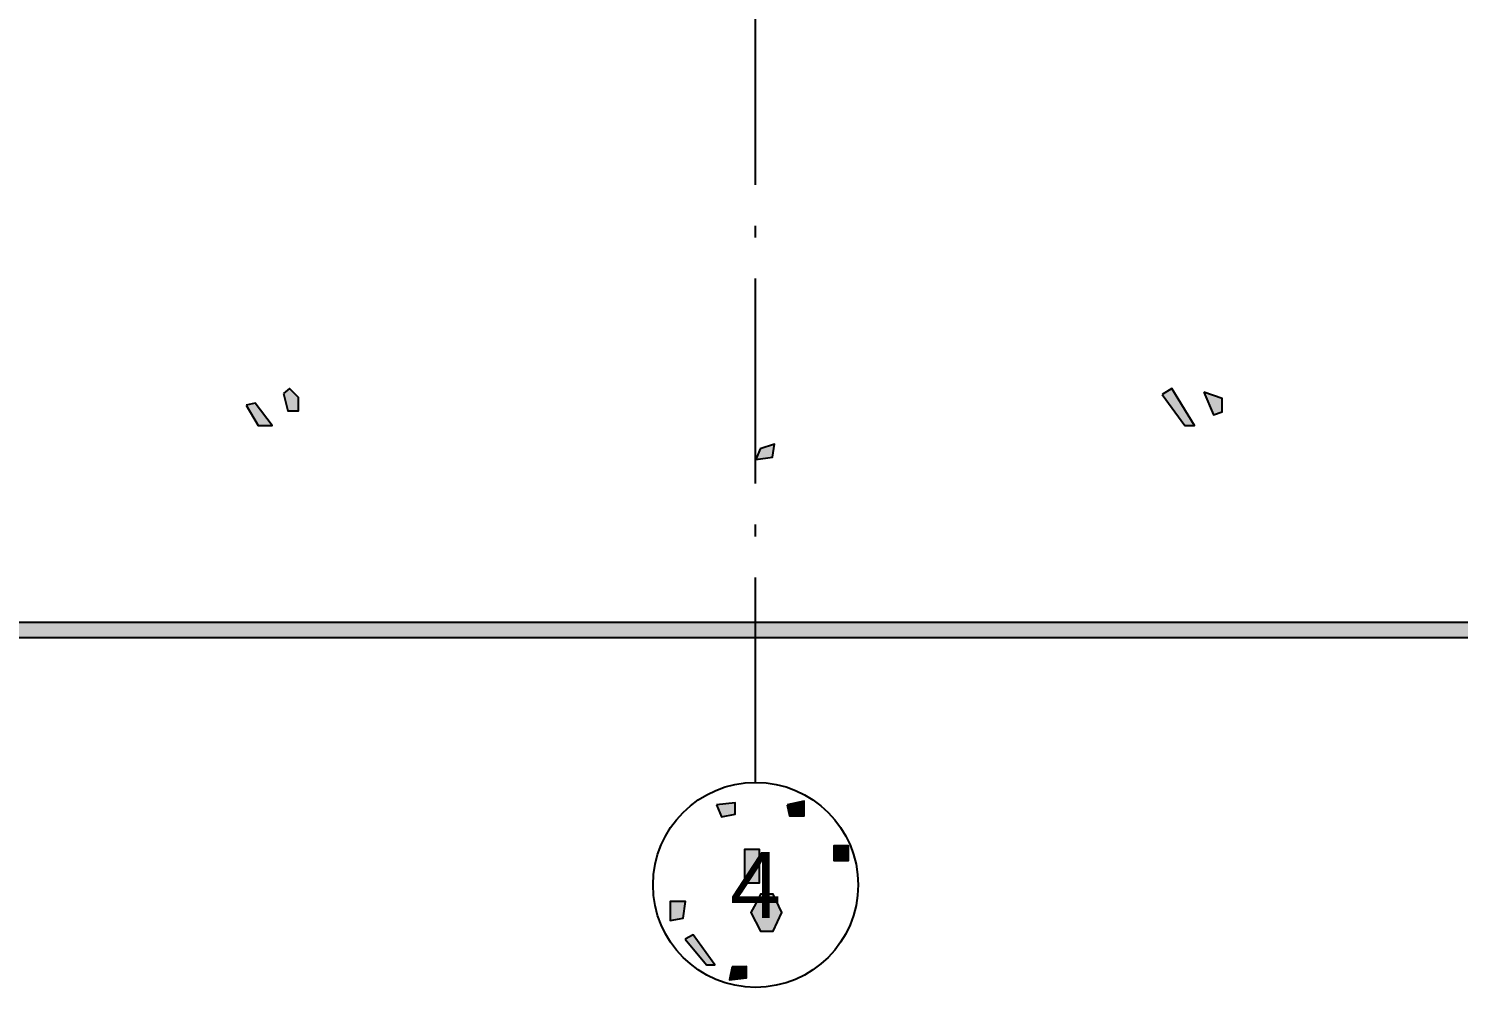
# Model space of a CAD drawing. Header units: millimetres. Extents: x -7200 to 93979, y -9600 to 40920.
# Drawn here: x 11237 to 20998, y -9600 to -3053 of the extents above; entities that cross this region are included whole.
import ezdxf
from ezdxf.enums import TextEntityAlignment as Align

# ---------------------------------------------------------------- set-up
doc = ezdxf.new("R2010")
doc.units = ezdxf.units.MM
doc.linetypes.add('ОСЕВАЯ', pattern=[2040, 1400, -280, 80, -280])
for name, color, linetype in [('ЗАЛИВКА', 7, 'Continuous'), ('МАРКИ', 1, 'Continuous'), ('ОСИ', 1, 'ОСЕВАЯ'), ('ПЛАН', 7, 'Continuous')]:
    doc.layers.add(name, color=color, linetype=linetype)
doc.styles.add('Arial', font='arial.ttf')

msp = doc.modelspace()

# ---------------------------------------------------------------- hatches: boundary and pattern name
at = {"layer": 'ЗАЛИВКА'}
for points in [[(12976.9, -5545.7), (13007.3, -5662.5), (13078.4, -5662.5), (13078.4, -5571.1), (13017.5, -5510.2)], [(18975.2, -5550.8), (19130, -5764.1), (19196, -5764.1), (19041.2, -5510.2)], [(19259.5, -5535.6), (19325.5, -5690.4), (19386.4, -5670.1), (19386.4, -5578.7)], [(12723, -5624.4), (12804.2, -5764.1), (12900.7, -5764.1), (12783.9, -5611.7)], [(16231.1, -5921.4), (16200.7, -5995.1), (16314.9, -5979.8), (16330.1, -5891)], [(66606.5, -6363.1), (66588.8, -7081.5), (66543.1, -7109.4), (28920.8, -7109.4), (28890.3, -7058.7), (28793.9, -7109.4), (10050, -7109.4), (9979, -7051), (9920.6, -7109.4), (6387.1, -7109.4), (6326.1, -7048.5), (6265.2, -7109.4), (221.2, -7106.9), (48.6, -6959.7), (5.4, -7079), (-200.2, -7160.2), (-86, -7312.5), (30.8, -7312.5), (30.8, -7244), (155.2, -7178), (9913, -7211), (9981.5, -7266.8), (10050, -7211), (66548.1, -7211), (66588.8, -7251.6), (66601.5, -8315.2), (66677.6, -8315.2), (66690.3, -7251.6), (66730.9, -7211), (79138.8, -7211), (79179.4, -7251.6), (79192.1, -8315.2), (79268.3, -8315.2), (79281, -7251.6), (79324.1, -7208.4), (88988, -7211), (89076.8, -7292.2), (89305.3, -7183), (89338.3, -7081.5), (89239.3, -7007.9), (89109.8, -7109.4), (79321.6, -7109.4), (79283.5, -7071.4), (79268.3, -6360.6), (79192.1, -6360.6), (79176.9, -7068.8), (79118.5, -7137.4), (66730.9, -7109.4), (66692.8, -7071.4), (66677.6, -6365.7)], [(15934.1, -8353.3), (15967.1, -8434.5), (16061.1, -8416.7), (16061.1, -8340.6)], [(16416.4, -8353.3), (16431.7, -8429.4), (16530.7, -8429.4), (16530.7, -8327.9)], [(16124.5, -8772.1), (16124.5, -8886.3), (16226.1, -8886.3), (16226.1, -8657.9), (16124.5, -8657.9)], [(16733.7, -8683.3), (16733.7, -8734), (16835.3, -8734), (16835.3, -8632.5), (16733.7, -8632.5)], [(16200.7, -9026), (16167.7, -9089.4), (16233.7, -9216.3), (16320, -9216.3), (16378.4, -9089.4), (16320, -8962.5), (16233.7, -8962.5)], [(15616.8, -9079.3), (15616.8, -9142.7), (15705.7, -9127.5), (15720.9, -9013.3), (15616.8, -9013.3)], [(15718.4, -9269.6), (15865.6, -9444.8), (15921.4, -9444.8), (15774.2, -9241.7)], [(16040.8, -9460), (16023, -9548.9), (16137.2, -9533.6), (16137.2, -9457.5)]]:
    msp.add_hatch(color=7, dxfattribs=at).paths.add_polyline_path(points)

# ---------------------------------------------------------------- linework, layer by layer
at = {"layer": 'МАРКИ'}
msp.add_line((16200, -8200), (16200, -8200), dxfattribs=at)
msp.add_circle((16200, -8900), 700, dxfattribs=at)
at = {"layer": 'ОСИ', "linetype": 'ОСЕВАЯ'}
msp.add_line((16200, -8200), (16200, 35200), dxfattribs=at)
at = {"layer": 'ПЛАН'}
for points in [[(12976.9, -5545.7), (13007.3, -5662.5), (13078.4, -5662.5), (13078.4, -5571.1), (13017.5, -5510.2)], [(18975.2, -5550.8), (19130, -5764.1), (19196, -5764.1), (19041.2, -5510.2)], [(19259.5, -5535.6), (19325.5, -5690.4), (19386.4, -5670.1), (19386.4, -5578.7)], [(12723, -5624.4), (12804.2, -5764.1), (12900.7, -5764.1), (12783.9, -5611.7)], [(16231.1, -5921.4), (16200.7, -5995.1), (16314.9, -5979.8), (16330.1, -5891)], [(15934.1, -8353.3), (15967.1, -8434.5), (16061.1, -8416.7), (16061.1, -8340.6)], [(16416.4, -8353.3), (16431.7, -8429.4), (16530.7, -8429.4), (16530.7, -8327.9)], [(16124.5, -8772.1), (16124.5, -8886.3), (16226.1, -8886.3), (16226.1, -8657.9), (16124.5, -8657.9)], [(16733.7, -8683.3), (16733.7, -8734), (16835.3, -8734), (16835.3, -8632.5), (16733.7, -8632.5)], [(16200.7, -9026), (16167.7, -9089.4), (16233.7, -9216.3), (16320, -9216.3), (16378.4, -9089.4), (16320, -8962.5), (16233.7, -8962.5)], [(15616.8, -9079.3), (15616.8, -9142.7), (15705.7, -9127.5), (15720.9, -9013.3), (15616.8, -9013.3)], [(15718.4, -9269.6), (15865.6, -9444.8), (15921.4, -9444.8), (15774.2, -9241.7)], [(16040.8, -9460), (16023, -9548.9), (16137.2, -9533.6), (16137.2, -9457.5)]]:
    msp.add_lwpolyline(points, close=True, dxfattribs=at)
msp.add_lwpolyline([(66543.1, -7109.4), (28920.8, -7109.4), (28890.3, -7058.7), (28793.9, -7109.4), (10050, -7109.4), (9979, -7051), (9920.6, -7109.4), (6387.1, -7109.4), (6326.1, -7048.5), (6265.2, -7109.4), (221.2, -7106.9), (48.6, -6959.7), (5.4, -7079), (-200.2, -7160.2), (-86, -7312.5), (30.8, -7312.5), (30.8, -7244), (155.2, -7178), (9913, -7211), (9981.5, -7266.8), (10050, -7211), (66548.1, -7211)], dxfattribs=at)

# ---------------------------------------------------------------- texts
at = {"layer": 'МАРКИ', "style": 'Arial'}
msp.add_text('4', height=450, dxfattribs=at).set_placement((16200, -8900), align=Align.MIDDLE_CENTER)

doc.saveas('drawing.dxf')
